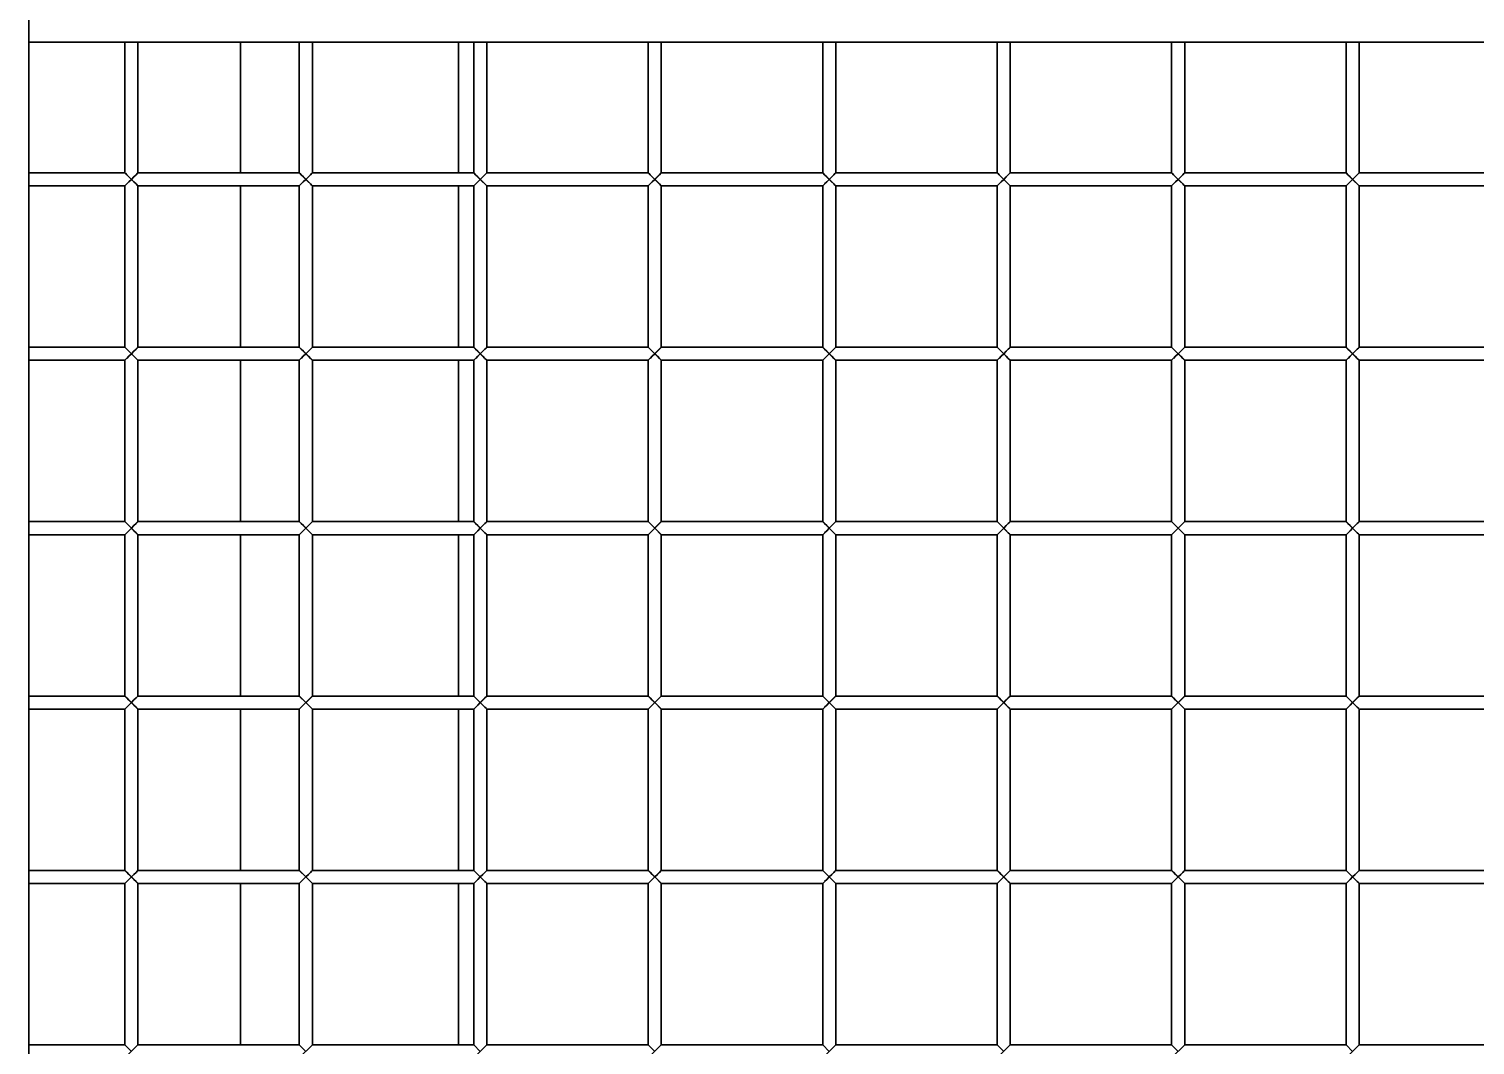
# Model space of a CAD drawing. Header units: millimetres. Extents: x 32496 to 166256, y 3504 to 23939.
# Drawn here: x 96671.3 to 97002.8, y 21018.4 to 21251.5 of the extents above; entities that cross this region are included whole.
import ezdxf

# ---------------------------------------------------------------- set-up
doc = ezdxf.new("R2010")
doc.units = ezdxf.units.MM
doc.layers.get('0').update_dxf_attribs({"lineweight": 35})

# ---------------------------------------------------------------- blocks, each defined once
blk = doc.blocks.new('8-1250')
at = {"linetype": 'Continuous'}
for p, q in [((-3291.63, -33446.27), (-3291.63, -34431.79)), ((-3291.63, -33511.79), (-2665.63, -33511.79)), ((-3269.63, -33511.79), (-3269.63, -33541.79)), ((-3266.63, -33511.79), (-3266.63, -33541.79)), ((-3243.13, -33541.79), (-3243.13, -33511.79)), ((-3229.63, -33511.79), (-3229.63, -33541.79)), ((-3226.63, -33511.79), (-3226.63, -33541.79)), ((-3193.13, -33511.79), (-3193.13, -33541.79)), ((-3189.63, -33511.79), (-3189.63, -33541.79)), ((-3186.63, -33511.79), (-3186.63, -33541.79)), ((-3149.63, -33511.79), (-3149.63, -33541.79)), ((-3146.63, -33511.79), (-3146.63, -33541.79)), ((-3109.63, -33511.79), (-3109.63, -33541.79)), ((-3106.63, -33511.79), (-3106.63, -33541.79)), ((-3069.63, -33511.79), (-3069.63, -33541.79)), ((-3066.63, -33511.79), (-3066.63, -33541.79)), ((-3029.63, -33511.79), (-3029.63, -33541.79)), ((-3026.63, -33511.79), (-3026.63, -33541.79)), ((-2989.63, -33511.79), (-2989.63, -33541.79)), ((-2986.63, -33511.79), (-2986.63, -33541.79)), ((-3291.63, -33541.79), (-3269.63, -33541.79)), ((-3269.63, -33544.79), (-3266.63, -33541.79)), ((-3269.63, -33541.79), (-3268.13, -33543.29)), ((-3266.63, -33541.79), (-3229.63, -33541.79)), ((-3229.63, -33544.79), (-3226.63, -33541.79)), ((-3229.63, -33541.79), (-3228.13, -33543.29)), ((-3226.63, -33541.79), (-3189.63, -33541.79)), ((-3189.63, -33544.79), (-3186.63, -33541.79)), ((-3189.63, -33541.79), (-3188.13, -33543.29)), ((-3186.63, -33541.79), (-3149.63, -33541.79)), ((-3149.63, -33544.79), (-3146.63, -33541.79)), ((-3149.63, -33541.79), (-3148.13, -33543.29)), ((-3146.63, -33541.79), (-3109.63, -33541.79)), ((-3109.63, -33544.79), (-3106.63, -33541.79)), ((-3109.63, -33541.79), (-3108.13, -33543.29)), ((-3106.63, -33541.79), (-3069.63, -33541.79)), ((-3069.63, -33541.79), (-3068.13, -33543.29)), ((-3069.63, -33544.79), (-3066.63, -33541.79)), ((-3066.63, -33541.79), (-3029.63, -33541.79)), ((-3029.63, -33541.79), (-3028.13, -33543.29)), ((-3029.63, -33544.79), (-3026.63, -33541.79)), ((-3026.63, -33541.79), (-2989.63, -33541.79)), ((-2989.63, -33541.79), (-2988.13, -33543.29)), ((-2989.63, -33544.79), (-2986.63, -33541.79)), ((-2986.63, -33541.79), (-2949.63, -33541.79)), ((-3291.63, -33544.79), (-3269.63, -33544.79)), ((-3269.63, -33544.79), (-3269.63, -33581.79)), ((-3266.63, -33544.79), (-3268.13, -33543.29)), ((-3266.63, -33544.79), (-3266.63, -33581.79)), ((-3266.63, -33544.79), (-3229.63, -33544.79)), ((-3243.13, -33581.79), (-3243.13, -33544.79)), ((-3229.63, -33544.79), (-3229.63, -33581.79)), ((-3226.63, -33544.79), (-3228.13, -33543.29)), ((-3226.63, -33544.79), (-3226.63, -33581.79)), ((-3226.63, -33544.79), (-3189.63, -33544.79)), ((-3193.13, -33544.79), (-3193.13, -33581.79)), ((-3189.63, -33544.79), (-3189.63, -33581.79)), ((-3186.63, -33544.79), (-3188.13, -33543.29)), ((-3186.63, -33544.79), (-3186.63, -33581.79)), ((-3186.63, -33544.79), (-3149.63, -33544.79)), ((-3149.63, -33544.79), (-3149.63, -33581.79)), ((-3146.63, -33544.79), (-3148.13, -33543.29)), ((-3146.63, -33544.79), (-3146.63, -33581.79)), ((-3146.63, -33544.79), (-3109.63, -33544.79)), ((-3109.63, -33544.79), (-3109.63, -33581.79)), ((-3106.63, -33544.79), (-3108.13, -33543.29)), ((-3106.63, -33544.79), (-3106.63, -33581.79)), ((-3106.63, -33544.79), (-3069.63, -33544.79)), ((-3069.63, -33544.79), (-3069.63, -33581.79)), ((-3066.63, -33544.79), (-3068.13, -33543.29)), ((-3066.63, -33544.79), (-3066.63, -33581.79)), ((-3066.63, -33544.79), (-3029.63, -33544.79)), ((-3029.63, -33544.79), (-3029.63, -33581.79)), ((-3026.63, -33544.79), (-3028.13, -33543.29)), ((-3026.63, -33544.79), (-3026.63, -33581.79)), ((-3026.63, -33544.79), (-2989.63, -33544.79)), ((-2989.63, -33544.79), (-2989.63, -33581.79)), ((-2986.63, -33544.79), (-2988.13, -33543.29)), ((-2986.63, -33544.79), (-2986.63, -33581.79)), ((-2986.63, -33544.79), (-2949.63, -33544.79)), ((-3291.63, -33581.79), (-3269.63, -33581.79)), ((-3291.63, -33584.79), (-3269.63, -33584.79)), ((-3269.63, -33584.79), (-3266.63, -33581.79)), ((-3269.63, -33581.79), (-3268.13, -33583.29)), ((-3269.63, -33584.79), (-3269.63, -33621.79)), ((-3266.63, -33584.79), (-3268.13, -33583.29)), ((-3266.63, -33581.79), (-3229.63, -33581.79)), ((-3266.63, -33584.79), (-3266.63, -33621.79)), ((-3266.63, -33584.79), (-3229.63, -33584.79)), ((-3243.13, -33621.79), (-3243.13, -33584.79)), ((-3229.63, -33584.79), (-3226.63, -33581.79)), ((-3229.63, -33581.79), (-3228.13, -33583.29)), ((-3229.63, -33584.79), (-3229.63, -33621.79)), ((-3226.63, -33584.79), (-3228.13, -33583.29)), ((-3226.63, -33581.79), (-3189.63, -33581.79)), ((-3226.63, -33584.79), (-3226.63, -33621.79)), ((-3226.63, -33584.79), (-3189.63, -33584.79)), ((-3193.13, -33584.79), (-3193.13, -33621.79)), ((-3189.63, -33584.79), (-3186.63, -33581.79)), ((-3189.63, -33581.79), (-3188.13, -33583.29)), ((-3189.63, -33584.79), (-3189.63, -33621.79)), ((-3186.63, -33584.79), (-3188.13, -33583.29)), ((-3186.63, -33581.79), (-3149.63, -33581.79)), ((-3186.63, -33584.79), (-3186.63, -33621.79)), ((-3186.63, -33584.79), (-3149.63, -33584.79)), ((-3149.63, -33584.79), (-3146.63, -33581.79)), ((-3149.63, -33581.79), (-3148.13, -33583.29)), ((-3149.63, -33584.79), (-3149.63, -33621.79)), ((-3146.63, -33584.79), (-3148.13, -33583.29)), ((-3146.63, -33581.79), (-3109.63, -33581.79)), ((-3146.63, -33584.79), (-3146.63, -33621.79)), ((-3146.63, -33584.79), (-3109.63, -33584.79)), ((-3109.63, -33581.79), (-3108.13, -33583.29)), ((-3109.63, -33584.79), (-3106.63, -33581.79)), ((-3109.63, -33584.79), (-3109.63, -33621.79)), ((-3106.63, -33584.79), (-3108.13, -33583.29)), ((-3106.63, -33581.79), (-3069.63, -33581.79)), ((-3106.63, -33584.79), (-3106.63, -33621.79)), ((-3106.63, -33584.79), (-3069.63, -33584.79)), ((-3069.63, -33581.79), (-3068.13, -33583.29)), ((-3069.63, -33584.79), (-3066.63, -33581.79)), ((-3069.63, -33584.79), (-3069.63, -33621.79)), ((-3066.63, -33584.79), (-3068.13, -33583.29)), ((-3066.63, -33581.79), (-3029.63, -33581.79)), ((-3066.63, -33584.79), (-3066.63, -33621.79)), ((-3066.63, -33584.79), (-3029.63, -33584.79)), ((-3029.63, -33581.79), (-3028.13, -33583.29)), ((-3029.63, -33584.79), (-3026.63, -33581.79)), ((-3029.63, -33584.79), (-3029.63, -33621.79)), ((-3026.63, -33584.79), (-3028.13, -33583.29)), ((-3026.63, -33581.79), (-2989.63, -33581.79)), ((-3026.63, -33584.79), (-3026.63, -33621.79)), ((-3026.63, -33584.79), (-2989.63, -33584.79)), ((-2989.63, -33581.79), (-2988.13, -33583.29)), ((-2989.63, -33584.79), (-2986.63, -33581.79)), ((-2989.63, -33584.79), (-2989.63, -33621.79)), ((-2986.63, -33584.79), (-2988.13, -33583.29)), ((-2986.63, -33581.79), (-2949.63, -33581.79)), ((-2986.63, -33584.79), (-2986.63, -33621.79)), ((-2986.63, -33584.79), (-2949.63, -33584.79)), ((-3291.63, -33621.79), (-3269.63, -33621.79)), ((-3291.63, -33624.79), (-3269.63, -33624.79)), ((-3269.63, -33624.79), (-3266.63, -33621.79)), ((-3269.63, -33621.79), (-3268.13, -33623.29)), ((-3269.63, -33624.79), (-3269.63, -33661.79)), ((-3266.63, -33624.79), (-3268.13, -33623.29)), ((-3266.63, -33621.79), (-3229.63, -33621.79)), ((-3266.63, -33624.79), (-3266.63, -33661.79)), ((-3266.63, -33624.79), (-3229.63, -33624.79)), ((-3243.13, -33661.79), (-3243.13, -33624.79)), ((-3229.63, -33624.79), (-3226.63, -33621.79)), ((-3229.63, -33621.79), (-3228.13, -33623.29)), ((-3229.63, -33624.79), (-3229.63, -33661.79)), ((-3226.63, -33624.79), (-3228.13, -33623.29)), ((-3226.63, -33621.79), (-3189.63, -33621.79)), ((-3226.63, -33624.79), (-3226.63, -33661.79)), ((-3226.63, -33624.79), (-3189.63, -33624.79)), ((-3193.13, -33624.79), (-3193.13, -33661.79)), ((-3189.63, -33624.79), (-3186.63, -33621.79)), ((-3189.63, -33621.79), (-3188.13, -33623.29)), ((-3189.63, -33624.79), (-3189.63, -33661.79)), ((-3186.63, -33624.79), (-3188.13, -33623.29)), ((-3186.63, -33621.79), (-3149.63, -33621.79)), ((-3186.63, -33624.79), (-3186.63, -33661.79)), ((-3186.63, -33624.79), (-3149.63, -33624.79)), ((-3149.63, -33621.79), (-3148.13, -33623.29)), ((-3149.63, -33624.79), (-3146.63, -33621.79)), ((-3149.63, -33624.79), (-3149.63, -33661.79)), ((-3146.63, -33624.79), (-3148.13, -33623.29)), ((-3146.63, -33621.79), (-3109.63, -33621.79)), ((-3146.63, -33624.79), (-3146.63, -33661.79)), ((-3146.63, -33624.79), (-3109.63, -33624.79)), ((-3109.63, -33621.79), (-3108.13, -33623.29)), ((-3109.63, -33624.79), (-3106.63, -33621.79)), ((-3109.63, -33624.79), (-3109.63, -33661.79)), ((-3106.63, -33624.79), (-3108.13, -33623.29)), ((-3106.63, -33621.79), (-3069.63, -33621.79)), ((-3106.63, -33624.79), (-3106.63, -33661.79)), ((-3106.63, -33624.79), (-3069.63, -33624.79)), ((-3069.63, -33621.79), (-3068.13, -33623.29)), ((-3069.63, -33624.79), (-3066.63, -33621.79)), ((-3069.63, -33624.79), (-3069.63, -33661.79)), ((-3066.63, -33624.79), (-3068.13, -33623.29)), ((-3066.63, -33621.79), (-3029.63, -33621.79)), ((-3066.63, -33624.79), (-3066.63, -33661.79)), ((-3066.63, -33624.79), (-3029.63, -33624.79)), ((-3029.63, -33621.79), (-3028.13, -33623.29)), ((-3029.63, -33624.79), (-3026.63, -33621.79)), ((-3029.63, -33624.79), (-3029.63, -33661.79)), ((-3026.63, -33624.79), (-3028.13, -33623.29)), ((-3026.63, -33621.79), (-2989.63, -33621.79)), ((-3026.63, -33624.79), (-3026.63, -33661.79)), ((-3026.63, -33624.79), (-2989.63, -33624.79)), ((-2989.63, -33621.79), (-2988.13, -33623.29)), ((-2989.63, -33624.79), (-2986.63, -33621.79)), ((-2989.63, -33624.79), (-2989.63, -33661.79)), ((-2986.63, -33624.79), (-2988.13, -33623.29)), ((-2986.63, -33621.79), (-2949.63, -33621.79)), ((-2986.63, -33624.79), (-2986.63, -33661.79)), ((-2986.63, -33624.79), (-2949.63, -33624.79)), ((-3291.63, -33661.79), (-3269.63, -33661.79)), ((-3269.63, -33664.79), (-3266.63, -33661.79)), ((-3269.63, -33661.79), (-3268.13, -33663.29)), ((-3266.63, -33664.79), (-3268.13, -33663.29)), ((-3266.63, -33661.79), (-3229.63, -33661.79)), ((-3229.63, -33664.79), (-3226.63, -33661.79)), ((-3229.63, -33661.79), (-3228.13, -33663.29)), ((-3226.63, -33664.79), (-3228.13, -33663.29)), ((-3226.63, -33661.79), (-3189.63, -33661.79)), ((-3189.63, -33661.79), (-3188.13, -33663.29)), ((-3189.63, -33664.79), (-3186.63, -33661.79)), ((-3186.63, -33664.79), (-3188.13, -33663.29)), ((-3186.63, -33661.79), (-3149.63, -33661.79)), ((-3149.63, -33661.79), (-3148.13, -33663.29)), ((-3149.63, -33664.79), (-3146.63, -33661.79)), ((-3146.63, -33664.79), (-3148.13, -33663.29)), ((-3146.63, -33661.79), (-3109.63, -33661.79)), ((-3109.63, -33661.79), (-3108.13, -33663.29)), ((-3109.63, -33664.79), (-3106.63, -33661.79)), ((-3106.63, -33664.79), (-3108.13, -33663.29)), ((-3106.63, -33661.79), (-3069.63, -33661.79)), ((-3069.63, -33661.79), (-3068.13, -33663.29)), ((-3069.63, -33664.79), (-3066.63, -33661.79)), ((-3066.63, -33664.79), (-3068.13, -33663.29)), ((-3066.63, -33661.79), (-3029.63, -33661.79)), ((-3029.63, -33661.79), (-3028.13, -33663.29)), ((-3029.63, -33664.79), (-3026.63, -33661.79)), ((-3026.63, -33664.79), (-3028.13, -33663.29)), ((-3026.63, -33661.79), (-2989.63, -33661.79)), ((-2989.63, -33661.79), (-2988.13, -33663.29)), ((-2989.63, -33664.79), (-2986.63, -33661.79)), ((-2986.63, -33664.79), (-2988.13, -33663.29)), ((-2986.63, -33661.79), (-2949.63, -33661.79)), ((-3291.63, -33664.79), (-3269.63, -33664.79)), ((-3269.63, -33664.79), (-3269.63, -33701.79)), ((-3266.63, -33664.79), (-3266.63, -33701.79)), ((-3266.63, -33664.79), (-3229.63, -33664.79)), ((-3243.13, -33701.79), (-3243.13, -33664.79)), ((-3229.63, -33664.79), (-3229.63, -33701.79)), ((-3226.63, -33664.79), (-3226.63, -33701.79)), ((-3226.63, -33664.79), (-3189.63, -33664.79)), ((-3193.13, -33664.79), (-3193.13, -33701.79)), ((-3189.63, -33664.79), (-3189.63, -33701.79)), ((-3186.63, -33664.79), (-3186.63, -33701.79)), ((-3186.63, -33664.79), (-3149.63, -33664.79)), ((-3149.63, -33664.79), (-3149.63, -33701.79)), ((-3146.63, -33664.79), (-3146.63, -33701.79)), ((-3146.63, -33664.79), (-3109.63, -33664.79)), ((-3109.63, -33664.79), (-3109.63, -33701.79)), ((-3106.63, -33664.79), (-3106.63, -33701.79)), ((-3106.63, -33664.79), (-3069.63, -33664.79)), ((-3069.63, -33664.79), (-3069.63, -33701.79)), ((-3066.63, -33664.79), (-3066.63, -33701.79)), ((-3066.63, -33664.79), (-3029.63, -33664.79)), ((-3029.63, -33664.79), (-3029.63, -33701.79)), ((-3026.63, -33664.79), (-3026.63, -33701.79)), ((-3026.63, -33664.79), (-2989.63, -33664.79)), ((-2989.63, -33664.79), (-2989.63, -33701.79)), ((-2986.63, -33664.79), (-2986.63, -33701.79)), ((-2986.63, -33664.79), (-2949.63, -33664.79)), ((-3291.63, -33701.79), (-3269.63, -33701.79)), ((-3269.63, -33704.79), (-3266.63, -33701.79)), ((-3269.63, -33701.79), (-3268.13, -33703.29)), ((-3266.63, -33704.79), (-3268.13, -33703.29)), ((-3266.63, -33701.79), (-3229.63, -33701.79)), ((-3229.63, -33701.79), (-3228.13, -33703.29)), ((-3229.63, -33704.79), (-3226.63, -33701.79)), ((-3226.63, -33704.79), (-3228.13, -33703.29)), ((-3226.63, -33701.79), (-3189.63, -33701.79)), ((-3189.63, -33701.79), (-3188.13, -33703.29)), ((-3189.63, -33704.79), (-3186.63, -33701.79)), ((-3186.63, -33704.79), (-3188.13, -33703.29)), ((-3186.63, -33701.79), (-3149.63, -33701.79)), ((-3149.63, -33701.79), (-3148.13, -33703.29)), ((-3149.63, -33704.79), (-3146.63, -33701.79)), ((-3146.63, -33704.79), (-3148.13, -33703.29)), ((-3146.63, -33701.79), (-3109.63, -33701.79)), ((-3109.63, -33701.79), (-3108.13, -33703.29)), ((-3109.63, -33704.79), (-3106.63, -33701.79)), ((-3106.63, -33704.79), (-3108.13, -33703.29)), ((-3106.63, -33701.79), (-3069.63, -33701.79)), ((-3069.63, -33701.79), (-3068.13, -33703.29)), ((-3069.63, -33704.79), (-3066.63, -33701.79)), ((-3066.63, -33704.79), (-3068.13, -33703.29)), ((-3066.63, -33701.79), (-3029.63, -33701.79)), ((-3029.63, -33701.79), (-3028.13, -33703.29)), ((-3029.63, -33704.79), (-3026.63, -33701.79)), ((-3026.63, -33704.79), (-3028.13, -33703.29)), ((-3026.63, -33701.79), (-2989.63, -33701.79)), ((-2989.63, -33701.79), (-2988.13, -33703.29)), ((-2989.63, -33704.79), (-2986.63, -33701.79)), ((-2986.63, -33704.79), (-2988.13, -33703.29)), ((-2986.63, -33701.79), (-2949.63, -33701.79)), ((-3291.63, -33704.79), (-3269.63, -33704.79)), ((-3269.63, -33704.79), (-3269.63, -33741.79)), ((-3266.63, -33704.79), (-3266.63, -33741.79)), ((-3266.63, -33704.79), (-3229.63, -33704.79)), ((-3243.13, -33741.79), (-3243.13, -33704.79)), ((-3229.63, -33704.79), (-3229.63, -33741.79)), ((-3226.63, -33704.79), (-3226.63, -33741.79)), ((-3226.63, -33704.79), (-3189.63, -33704.79)), ((-3193.13, -33704.79), (-3193.13, -33741.79)), ((-3189.63, -33704.79), (-3189.63, -33741.79)), ((-3186.63, -33704.79), (-3186.63, -33741.79)), ((-3186.63, -33704.79), (-3149.63, -33704.79)), ((-3149.63, -33704.79), (-3149.63, -33741.79)), ((-3146.63, -33704.79), (-3146.63, -33741.79)), ((-3146.63, -33704.79), (-3109.63, -33704.79)), ((-3109.63, -33704.79), (-3109.63, -33741.79)), ((-3106.63, -33704.79), (-3106.63, -33741.79)), ((-3106.63, -33704.79), (-3069.63, -33704.79)), ((-3069.63, -33704.79), (-3069.63, -33741.79)), ((-3066.63, -33704.79), (-3066.63, -33741.79)), ((-3066.63, -33704.79), (-3029.63, -33704.79)), ((-3029.63, -33704.79), (-3029.63, -33741.79)), ((-3026.63, -33704.79), (-3026.63, -33741.79)), ((-3026.63, -33704.79), (-2989.63, -33704.79)), ((-2989.63, -33704.79), (-2989.63, -33741.79)), ((-2986.63, -33704.79), (-2986.63, -33741.79)), ((-2986.63, -33704.79), (-2949.63, -33704.79)), ((-3291.63, -33741.79), (-3269.63, -33741.79)), ((-3269.63, -33741.79), (-3268.13, -33743.29)), ((-3269.63, -33744.79), (-3266.63, -33741.79)), ((-3266.63, -33741.79), (-3229.63, -33741.79)), ((-3229.63, -33741.79), (-3228.13, -33743.29)), ((-3229.63, -33744.79), (-3226.63, -33741.79)), ((-3226.63, -33741.79), (-3189.63, -33741.79)), ((-3189.63, -33741.79), (-3188.13, -33743.29)), ((-3189.63, -33744.79), (-3186.63, -33741.79)), ((-3186.63, -33741.79), (-3149.63, -33741.79)), ((-3149.63, -33741.79), (-3148.13, -33743.29)), ((-3149.63, -33744.79), (-3146.63, -33741.79)), ((-3146.63, -33741.79), (-3109.63, -33741.79)), ((-3109.63, -33741.79), (-3108.13, -33743.29)), ((-3109.63, -33744.79), (-3106.63, -33741.79)), ((-3106.63, -33741.79), (-3069.63, -33741.79)), ((-3069.63, -33741.79), (-3068.13, -33743.29)), ((-3069.63, -33744.79), (-3066.63, -33741.79)), ((-3066.63, -33741.79), (-3029.63, -33741.79)), ((-3029.63, -33741.79), (-3028.13, -33743.29)), ((-3029.63, -33744.79), (-3026.63, -33741.79)), ((-3026.63, -33741.79), (-2989.63, -33741.79)), ((-2989.63, -33741.79), (-2988.13, -33743.29)), ((-2989.63, -33744.79), (-2986.63, -33741.79)), ((-2986.63, -33741.79), (-2949.63, -33741.79))]:
    blk.add_line(p, q, dxfattribs=at)
for points in [[(-3269.51, -33541.9), (-3269.2, -33542.22), (-3268.71, -33542.71), (-3267.54, -33543.88)], [(-3268.13, -33543.29), (-3267.54, -33542.7), (-3267.07, -33542.23), (-3266.74, -33541.9)], [(-3229.51, -33541.9), (-3229.2, -33542.22), (-3228.71, -33542.71), (-3227.54, -33543.88)], [(-3228.13, -33543.29), (-3227.54, -33542.7), (-3227.07, -33542.23), (-3226.74, -33541.9)], [(-3189.51, -33541.9), (-3189.2, -33542.22), (-3188.71, -33542.71), (-3187.54, -33543.88)], [(-3188.13, -33543.29), (-3187.54, -33542.7), (-3187.07, -33542.23), (-3186.74, -33541.9)], [(-3149.51, -33541.9), (-3149.2, -33542.22), (-3148.71, -33542.71), (-3147.54, -33543.88)], [(-3148.13, -33543.29), (-3147.54, -33542.7), (-3147.07, -33542.23), (-3146.74, -33541.9)], [(-3109.51, -33541.9), (-3109.2, -33542.22), (-3108.71, -33542.71), (-3107.54, -33543.88)], [(-3108.13, -33543.29), (-3107.54, -33542.7), (-3107.07, -33542.23), (-3106.74, -33541.9)], [(-3069.51, -33541.9), (-3069.2, -33542.22), (-3068.71, -33542.71), (-3067.54, -33543.88)], [(-3068.13, -33543.29), (-3067.54, -33542.7), (-3067.07, -33542.23), (-3066.74, -33541.9)], [(-3029.51, -33541.9), (-3029.2, -33542.22), (-3028.71, -33542.71), (-3027.54, -33543.88)], [(-3028.13, -33543.29), (-3027.54, -33542.7), (-3027.07, -33542.23), (-3026.74, -33541.9)], [(-2989.51, -33541.9), (-2989.2, -33542.22), (-2988.71, -33542.71), (-2987.54, -33543.88)], [(-2988.13, -33543.29), (-2987.54, -33542.7), (-2987.07, -33542.23), (-2986.74, -33541.9)], [(-3268.13, -33543.29), (-3268.72, -33543.88), (-3269.19, -33544.35)], [(-3266.74, -33544.67), (-3267.07, -33544.35), (-3267.54, -33543.88)], [(-3228.13, -33543.29), (-3228.72, -33543.88), (-3229.19, -33544.35)], [(-3226.74, -33544.67), (-3227.07, -33544.35), (-3227.54, -33543.88)], [(-3188.13, -33543.29), (-3188.72, -33543.88), (-3189.19, -33544.35)], [(-3186.74, -33544.67), (-3187.07, -33544.35), (-3187.54, -33543.88)], [(-3148.13, -33543.29), (-3148.72, -33543.88), (-3149.19, -33544.35)], [(-3146.74, -33544.67), (-3147.07, -33544.35), (-3147.54, -33543.88)], [(-3108.13, -33543.29), (-3108.72, -33543.88), (-3109.19, -33544.35)], [(-3106.74, -33544.67), (-3107.07, -33544.35), (-3107.54, -33543.88)], [(-3068.13, -33543.29), (-3068.72, -33543.88), (-3069.19, -33544.35)], [(-3066.74, -33544.67), (-3067.07, -33544.35), (-3067.54, -33543.88)], [(-3028.13, -33543.29), (-3028.72, -33543.88), (-3029.19, -33544.35)], [(-3026.74, -33544.67), (-3027.07, -33544.35), (-3027.54, -33543.88)], [(-2988.13, -33543.29), (-2988.72, -33543.88), (-2989.19, -33544.35)], [(-2986.74, -33544.67), (-2987.07, -33544.35), (-2987.54, -33543.88)], [(-3269.51, -33581.9), (-3269.2, -33582.22), (-3268.71, -33582.71), (-3267.54, -33583.88)], [(-3268.13, -33583.29), (-3268.72, -33583.88), (-3269.19, -33584.35)], [(-3268.13, -33583.29), (-3267.54, -33582.7), (-3267.07, -33582.23), (-3266.74, -33581.9)], [(-3266.74, -33584.67), (-3267.07, -33584.35), (-3267.54, -33583.88)], [(-3229.51, -33581.9), (-3229.2, -33582.22), (-3228.71, -33582.71), (-3227.54, -33583.88)], [(-3228.13, -33583.29), (-3228.72, -33583.88), (-3229.19, -33584.35)], [(-3228.13, -33583.29), (-3227.54, -33582.7), (-3227.07, -33582.23), (-3226.74, -33581.9)], [(-3226.74, -33584.67), (-3227.07, -33584.35), (-3227.54, -33583.88)], [(-3189.51, -33581.9), (-3189.2, -33582.22), (-3188.71, -33582.71), (-3187.54, -33583.88)], [(-3188.13, -33583.29), (-3188.72, -33583.88), (-3189.19, -33584.35)], [(-3188.13, -33583.29), (-3187.54, -33582.7), (-3187.07, -33582.23), (-3186.74, -33581.9)], [(-3186.74, -33584.67), (-3187.07, -33584.35), (-3187.54, -33583.88)], [(-3149.51, -33581.9), (-3149.2, -33582.22), (-3148.71, -33582.71), (-3147.54, -33583.88)], [(-3148.13, -33583.29), (-3148.72, -33583.88), (-3149.19, -33584.35)], [(-3148.13, -33583.29), (-3147.54, -33582.7), (-3147.07, -33582.23), (-3146.74, -33581.9)], [(-3146.74, -33584.67), (-3147.07, -33584.35), (-3147.54, -33583.88)], [(-3109.51, -33581.9), (-3109.2, -33582.22), (-3108.71, -33582.71), (-3107.54, -33583.88)], [(-3108.13, -33583.29), (-3108.72, -33583.88), (-3109.19, -33584.35)], [(-3108.13, -33583.29), (-3107.54, -33582.7), (-3107.07, -33582.23), (-3106.74, -33581.9)], [(-3106.74, -33584.67), (-3107.07, -33584.35), (-3107.54, -33583.88)], [(-3069.51, -33581.9), (-3069.2, -33582.22), (-3068.71, -33582.71), (-3067.54, -33583.88)], [(-3068.13, -33583.29), (-3068.72, -33583.88), (-3069.19, -33584.35)], [(-3068.13, -33583.29), (-3067.54, -33582.7), (-3067.07, -33582.23), (-3066.74, -33581.9)], [(-3066.74, -33584.67), (-3067.07, -33584.35), (-3067.54, -33583.88)], [(-3029.51, -33581.9), (-3029.2, -33582.22), (-3028.71, -33582.71), (-3027.54, -33583.88)], [(-3028.13, -33583.29), (-3028.72, -33583.88), (-3029.19, -33584.35)], [(-3028.13, -33583.29), (-3027.54, -33582.7), (-3027.07, -33582.23), (-3026.74, -33581.9)], [(-3026.74, -33584.67), (-3027.07, -33584.35), (-3027.54, -33583.88)], [(-2989.51, -33581.9), (-2989.2, -33582.22), (-2988.71, -33582.71), (-2987.54, -33583.88)], [(-2988.13, -33583.29), (-2988.72, -33583.88), (-2989.19, -33584.35)], [(-2988.13, -33583.29), (-2987.54, -33582.7), (-2987.07, -33582.23), (-2986.74, -33581.9)], [(-2986.74, -33584.67), (-2987.07, -33584.35), (-2987.54, -33583.88)], [(-3269.51, -33621.9), (-3269.2, -33622.22), (-3268.71, -33622.71), (-3267.54, -33623.88)], [(-3268.13, -33623.29), (-3268.72, -33623.88), (-3269.19, -33624.35)], [(-3268.13, -33623.29), (-3267.54, -33622.7), (-3267.07, -33622.23), (-3266.74, -33621.9)], [(-3266.74, -33624.67), (-3267.07, -33624.35), (-3267.54, -33623.88)], [(-3229.51, -33621.9), (-3229.2, -33622.22), (-3228.71, -33622.71), (-3227.54, -33623.88)], [(-3228.13, -33623.29), (-3228.72, -33623.88), (-3229.19, -33624.35)], [(-3228.13, -33623.29), (-3227.54, -33622.7), (-3227.07, -33622.23), (-3226.74, -33621.9)], [(-3226.74, -33624.67), (-3227.07, -33624.35), (-3227.54, -33623.88)], [(-3189.51, -33621.9), (-3189.2, -33622.22), (-3188.71, -33622.71), (-3187.54, -33623.88)], [(-3188.13, -33623.29), (-3188.72, -33623.88), (-3189.19, -33624.35)], [(-3188.13, -33623.29), (-3187.54, -33622.7), (-3187.07, -33622.23), (-3186.74, -33621.9)], [(-3186.74, -33624.67), (-3187.07, -33624.35), (-3187.54, -33623.88)], [(-3149.51, -33621.9), (-3149.2, -33622.22), (-3148.71, -33622.71), (-3147.54, -33623.88)], [(-3148.13, -33623.29), (-3148.72, -33623.88), (-3149.19, -33624.35)], [(-3148.13, -33623.29), (-3147.54, -33622.7), (-3147.07, -33622.23), (-3146.74, -33621.9)], [(-3146.74, -33624.67), (-3147.07, -33624.35), (-3147.54, -33623.88)], [(-3109.51, -33621.9), (-3109.2, -33622.22), (-3108.71, -33622.71), (-3107.54, -33623.88)], [(-3108.13, -33623.29), (-3108.72, -33623.88), (-3109.19, -33624.35)], [(-3108.13, -33623.29), (-3107.54, -33622.7), (-3107.07, -33622.23), (-3106.74, -33621.9)], [(-3106.74, -33624.67), (-3107.07, -33624.35), (-3107.54, -33623.88)], [(-3069.51, -33621.9), (-3069.2, -33622.22), (-3068.71, -33622.71), (-3067.54, -33623.88)], [(-3068.13, -33623.29), (-3068.72, -33623.88), (-3069.19, -33624.35)], [(-3068.13, -33623.29), (-3067.54, -33622.7), (-3067.07, -33622.23), (-3066.74, -33621.9)], [(-3066.74, -33624.67), (-3067.07, -33624.35), (-3067.54, -33623.88)], [(-3029.51, -33621.9), (-3029.2, -33622.22), (-3028.71, -33622.71), (-3027.54, -33623.88)], [(-3028.13, -33623.29), (-3028.72, -33623.88), (-3029.19, -33624.35)], [(-3028.13, -33623.29), (-3027.54, -33622.7), (-3027.07, -33622.23), (-3026.74, -33621.9)], [(-3026.74, -33624.67), (-3027.07, -33624.35), (-3027.54, -33623.88)], [(-2989.51, -33621.9), (-2989.2, -33622.22), (-2988.71, -33622.71), (-2987.54, -33623.88)], [(-2988.13, -33623.29), (-2988.72, -33623.88), (-2989.19, -33624.35)], [(-2988.13, -33623.29), (-2987.54, -33622.7), (-2987.07, -33622.23), (-2986.74, -33621.9)], [(-2986.74, -33624.67), (-2987.07, -33624.35), (-2987.54, -33623.88)], [(-3269.51, -33661.9), (-3269.2, -33662.22), (-3268.71, -33662.71), (-3267.54, -33663.88)], [(-3268.13, -33663.29), (-3268.72, -33663.88), (-3269.19, -33664.35)], [(-3268.13, -33663.29), (-3267.54, -33662.7), (-3267.07, -33662.23), (-3266.74, -33661.9)], [(-3266.74, -33664.67), (-3267.07, -33664.35), (-3267.54, -33663.88)], [(-3229.51, -33661.9), (-3229.2, -33662.22), (-3228.71, -33662.71), (-3227.54, -33663.88)], [(-3228.13, -33663.29), (-3228.72, -33663.88), (-3229.19, -33664.35)], [(-3228.13, -33663.29), (-3227.54, -33662.7), (-3227.07, -33662.23), (-3226.74, -33661.9)], [(-3226.74, -33664.67), (-3227.07, -33664.35), (-3227.54, -33663.88)], [(-3189.51, -33661.9), (-3189.2, -33662.22), (-3188.71, -33662.71), (-3187.54, -33663.88)], [(-3188.13, -33663.29), (-3188.72, -33663.88), (-3189.19, -33664.35)], [(-3188.13, -33663.29), (-3187.54, -33662.7), (-3187.07, -33662.23), (-3186.74, -33661.9)], [(-3186.74, -33664.67), (-3187.07, -33664.35), (-3187.54, -33663.88)], [(-3149.51, -33661.9), (-3149.2, -33662.22), (-3148.71, -33662.71), (-3147.54, -33663.88)], [(-3148.13, -33663.29), (-3148.72, -33663.88), (-3149.19, -33664.35)], [(-3148.13, -33663.29), (-3147.54, -33662.7), (-3147.07, -33662.23), (-3146.74, -33661.9)], [(-3146.74, -33664.67), (-3147.07, -33664.35), (-3147.54, -33663.88)], [(-3109.51, -33661.9), (-3109.2, -33662.22), (-3108.71, -33662.71), (-3107.54, -33663.88)], [(-3108.13, -33663.29), (-3108.72, -33663.88), (-3109.19, -33664.35)], [(-3108.13, -33663.29), (-3107.54, -33662.7), (-3107.07, -33662.23), (-3106.74, -33661.9)], [(-3106.74, -33664.67), (-3107.07, -33664.35), (-3107.54, -33663.88)], [(-3069.51, -33661.9), (-3069.2, -33662.22), (-3068.71, -33662.71), (-3067.54, -33663.88)], [(-3068.13, -33663.29), (-3068.72, -33663.88), (-3069.19, -33664.35)], [(-3068.13, -33663.29), (-3067.54, -33662.7), (-3067.07, -33662.23), (-3066.74, -33661.9)], [(-3066.74, -33664.67), (-3067.07, -33664.35), (-3067.54, -33663.88)], [(-3029.51, -33661.9), (-3029.2, -33662.22), (-3028.71, -33662.71), (-3027.54, -33663.88)], [(-3028.13, -33663.29), (-3028.72, -33663.88), (-3029.19, -33664.35)], [(-3028.13, -33663.29), (-3027.54, -33662.7), (-3027.07, -33662.23), (-3026.74, -33661.9)], [(-3026.74, -33664.67), (-3027.07, -33664.35), (-3027.54, -33663.88)], [(-2989.51, -33661.9), (-2989.2, -33662.22), (-2988.71, -33662.71), (-2987.54, -33663.88)], [(-2988.13, -33663.29), (-2988.72, -33663.88), (-2989.19, -33664.35)], [(-2988.13, -33663.29), (-2987.54, -33662.7), (-2987.07, -33662.23), (-2986.74, -33661.9)], [(-2986.74, -33664.67), (-2987.07, -33664.35), (-2987.54, -33663.88)], [(-3269.51, -33701.9), (-3269.2, -33702.22), (-3268.71, -33702.71), (-3267.54, -33703.88)], [(-3268.13, -33703.29), (-3268.72, -33703.88), (-3269.19, -33704.35)], [(-3268.13, -33703.29), (-3267.54, -33702.7), (-3267.07, -33702.23), (-3266.74, -33701.9)], [(-3266.74, -33704.67), (-3267.07, -33704.35), (-3267.54, -33703.88)], [(-3229.51, -33701.9), (-3229.2, -33702.22), (-3228.71, -33702.71), (-3227.54, -33703.88)], [(-3228.13, -33703.29), (-3228.72, -33703.88), (-3229.19, -33704.35)], [(-3228.13, -33703.29), (-3227.54, -33702.7), (-3227.07, -33702.23), (-3226.74, -33701.9)], [(-3226.74, -33704.67), (-3227.07, -33704.35), (-3227.54, -33703.88)], [(-3189.51, -33701.9), (-3189.2, -33702.22), (-3188.71, -33702.71), (-3187.54, -33703.88)], [(-3188.13, -33703.29), (-3188.72, -33703.88), (-3189.19, -33704.35)], [(-3188.13, -33703.29), (-3187.54, -33702.7), (-3187.07, -33702.23), (-3186.74, -33701.9)], [(-3186.74, -33704.67), (-3187.07, -33704.35), (-3187.54, -33703.88)], [(-3149.51, -33701.9), (-3149.2, -33702.22), (-3148.71, -33702.71), (-3147.54, -33703.88)], [(-3148.13, -33703.29), (-3148.72, -33703.88), (-3149.19, -33704.35)], [(-3148.13, -33703.29), (-3147.54, -33702.7), (-3147.07, -33702.23), (-3146.74, -33701.9)], [(-3146.74, -33704.67), (-3147.07, -33704.35), (-3147.54, -33703.88)], [(-3109.51, -33701.9), (-3109.2, -33702.22), (-3108.71, -33702.71), (-3107.54, -33703.88)], [(-3108.13, -33703.29), (-3108.72, -33703.88), (-3109.19, -33704.35)], [(-3108.13, -33703.29), (-3107.54, -33702.7), (-3107.07, -33702.23), (-3106.74, -33701.9)], [(-3106.74, -33704.67), (-3107.07, -33704.35), (-3107.54, -33703.88)], [(-3069.51, -33701.9), (-3069.2, -33702.22), (-3068.71, -33702.71), (-3067.54, -33703.88)], [(-3068.13, -33703.29), (-3068.72, -33703.88), (-3069.19, -33704.35)], [(-3068.13, -33703.29), (-3067.54, -33702.7), (-3067.07, -33702.23), (-3066.74, -33701.9)], [(-3066.74, -33704.67), (-3067.07, -33704.35), (-3067.54, -33703.88)], [(-3029.51, -33701.9), (-3029.2, -33702.22), (-3028.71, -33702.71), (-3027.54, -33703.88)], [(-3028.13, -33703.29), (-3028.72, -33703.88), (-3029.19, -33704.35)], [(-3028.13, -33703.29), (-3027.54, -33702.7), (-3027.07, -33702.23), (-3026.74, -33701.9)], [(-3026.74, -33704.67), (-3027.07, -33704.35), (-3027.54, -33703.88)], [(-2989.51, -33701.9), (-2989.2, -33702.22), (-2988.71, -33702.71), (-2987.54, -33703.88)], [(-2988.13, -33703.29), (-2988.72, -33703.88), (-2989.19, -33704.35)], [(-2988.13, -33703.29), (-2987.54, -33702.7), (-2987.07, -33702.23), (-2986.74, -33701.9)], [(-2986.74, -33704.67), (-2987.07, -33704.35), (-2987.54, -33703.88)]]:
    blk.add_lwpolyline(points, dxfattribs=at)

msp = doc.modelspace()

# ---------------------------------------------------------------- block references
at = {"color": 6}
msp.add_blockref('8-1250', (99962.893, 54760.291), dxfattribs=at)

doc.saveas('drawing.dxf')
